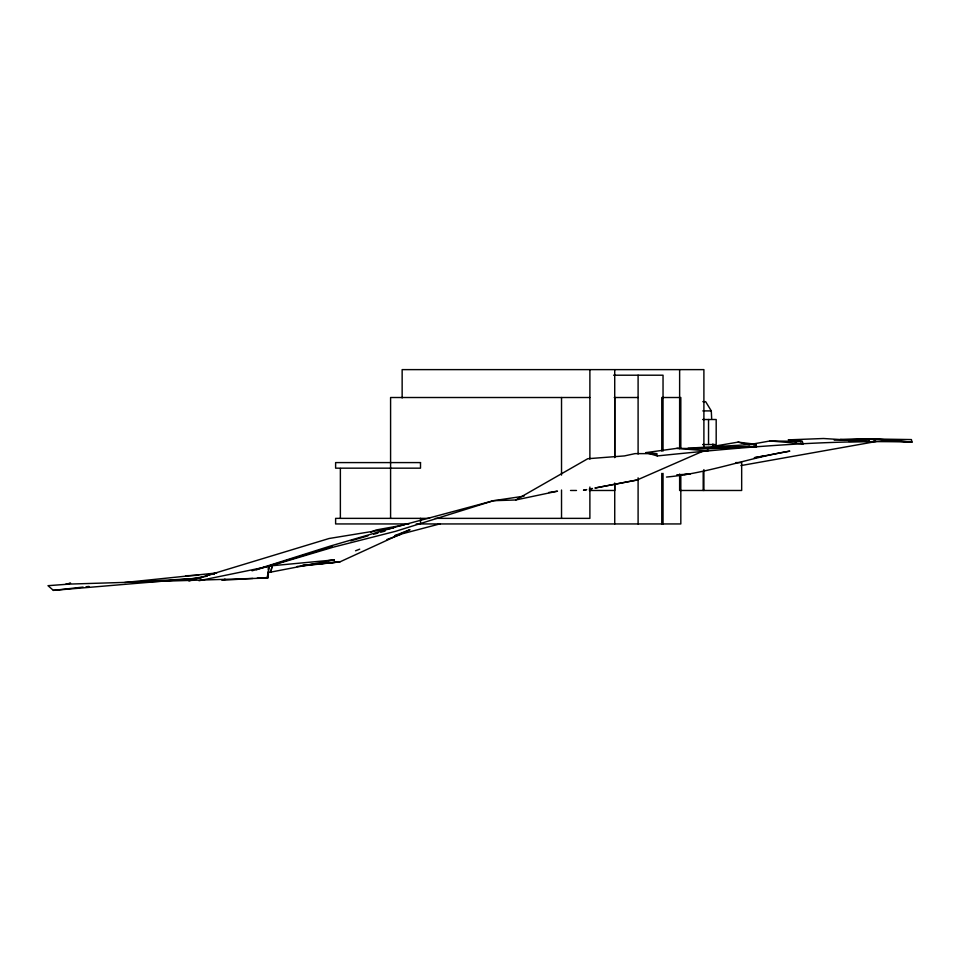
<?xml version="1.0" encoding="UTF-8"?>
<svg xmlns="http://www.w3.org/2000/svg" width="960" height="960" viewBox="0 0 960 960"><rect width="100%" height="100%" fill="white"/><g stroke="black" fill="none" stroke-linecap="round" stroke-linejoin="round"><path stroke-width="1.44" d="M268.368 570.312L268.944 565.968L268.08 578.016L65.856 584.196L70.572 583.176L66.912 584.28L48 585.684L53.376 590.376L201.384 577.896M257.196 578.172L267.396 577.56L268.02 571.992M268.332 569.196L268.644 566.412L333.576 547.092L395.652 531.3L493.464 500.7L524.028 496.152M267.396 577.56L267.984 573.216M267.78 566.1L272.208 565.368L270.828 572.1L267.876 572.34M272.208 565.368L270.828 572.1L334.356 559.884L272.004 565.752M252.048 570.828L330.144 546.12L396.204 526.848L493.464 500.7L515.688 499.98L587.772 458.724L624.456 455.916L635.004 453.624L656.688 453.648L657.3 455.928C741.888 447.264 826.884 439.572 912 442.116L911.4 439.572L876.504 439.044L834.24 440.172M595.32 487.968L637.02 480.024L703.632 450.888M709.068 448.512L714.504 446.136L738.06 442.128L755.856 444.276L756.696 446.58L707.472 448.812L676.896 448.344L645.852 452.64L657.3 455.928M370.728 532.224L376.14 529.968L404.088 524.928M355.536 550.788L359.724 549.168M394.656 535.644L410.016 529.692L339.924 561.876L297.144 566.484M386.988 539.508L400.752 534.444M252.828 578.436L222.24 580.26L225.072 579.36M222.24 580.26L225.072 579.396M256.2 569.856L332.136 546.564M350.688 540.876L367.872 535.872M188.94 581.028L329.088 538.5L393.576 527.964M373.608 534.252L377.916 533.052M380.784 532.248L385.092 531.036M754.44 457.74L789.816 451.128C748.32 457.896 708.516 473.244 666.504 477.048M395.472 535.584L440.256 523.8M515.688 499.98L557.496 491.184L548.76 492.48M198.996 580.728L268.644 566.412M583.812 490.152L586.692 489.612M589.572 489.06L592.44 488.508M583.488 490.188L586.38 489.648M589.272 489.096L592.164 488.544M595.056 487.992L637.02 480.024M740.916 465.588L876.048 441.54L872.604 439.08M752.592 444.06L770.028 440.964L802.272 441.396L803.136 443.772L770.028 440.964M754.44 457.644L764.712 455.856M207.276 576.18L192.516 578.64L140.484 581.652M214.272 573.948L206.868 574.812L214.26 574.092M328.428 560.58L334.356 559.884M53.376 590.376L83.088 587.088M86.064 586.764L89.028 586.428M124.68 582.492L216.756 572.952M302.964 565.464L339.924 561.876L302.82 565.212M678.276 475.02L681.228 474.768M684.18 474.528L690.084 474.036L676.764 474.864M755.856 444.276L688.104 448.176L756.696 446.58L753.828 445.896M844.164 440.34L868.932 439.08L912 442.116L876.504 439.044L840.18 439.572L868.932 439.08L869.1 441.348L848.64 441.42M796.452 441.996L788.412 439.86L823.5 438.504L869.1 441.348M185.58 575.76L198.672 575.292M613.596 375.204L663.036 375.204L663.036 451.068M589.884 397.512L390.588 397.512L390.588 518.364M614.256 397.512L638.1 397.512M702.84 401.664L705.66 401.664L711.288 410.904L711.66 418.536M702.828 410.904L711.288 410.904M702.684 419.508L716.184 419.508L716.184 444.552L702.624 444.552M735.756 462.588L741.672 462.588L741.672 490.476L679.632 490.476L679.632 474.072M570.516 490.476L576.48 490.476M589.392 490.476L614.724 490.476L614.724 483.024M429.576 518.364L335.616 518.364L335.616 523.944L408.984 523.944M435.36 518.364L589.884 518.364L589.884 487.032M416.22 523.944L680.82 523.944L680.82 474.864M676.896 448.344L707.916 450.948L707.472 448.812M645.852 452.64L656.688 453.648M788.412 439.86L802.272 441.396M738.06 442.128L749.52 444.864M800.46 443.064L803.136 443.772M712.896 443.988L713.028 446.532M708.54 419.508L708.54 444.552M703.896 447.216L703.896 369.624L402.144 369.624L402.144 397.968M703.896 469.596L703.896 490.476M703.2 471.396L703.2 490.476M680.82 448.092L680.82 397.512L661.776 397.512L661.776 451.068M679.632 369.624L679.632 448.704M663.036 473.376L663.036 523.944M661.776 473.376L661.776 523.944M638.1 375.204L638.1 454.032M638.1 477.84L638.1 523.944M614.736 397.512L614.736 457.008M614.736 483.78L614.736 523.944M614.724 369.624L614.724 457.656M589.884 369.624L589.884 459.144M561.528 397.512L561.528 475.104M561.528 490.02L561.528 518.364M420.504 518.364L420.504 523.944M340.368 468.456L340.368 518.364M420.504 462.588L335.616 462.588L335.616 468.168L420.504 468.168L420.504 462.588"/></g></svg>
